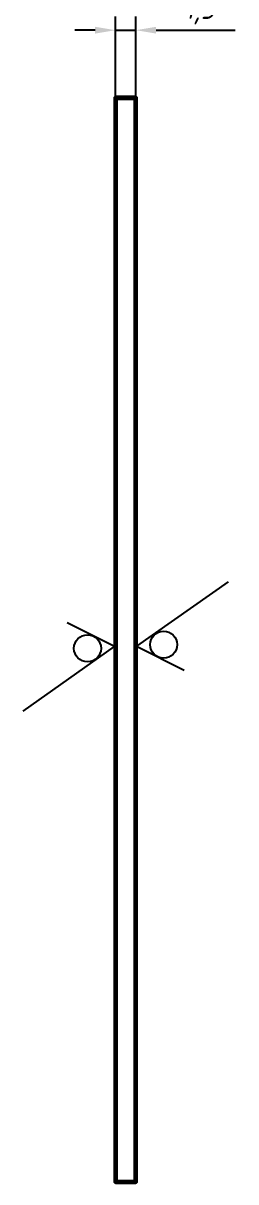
# Model space of a CAD drawing. Extents: x 260 to 1101, y 70 to 664.
# Drawn here: x 676 to 707.4, y 402.2 to 573.2 of the extents above; entities that cross this region are included whole.
import ezdxf

# ---------------------------------------------------------------- set-up
doc = ezdxf.new("R2010")
doc.units = 0
doc.header["$MEASUREMENT"] = 0
doc.layers.get('0').update_dxf_attribs({"linetype": 'CONTINUOUS', "lineweight": 15})
doc.layers.get('DEFPOINTS').update_dxf_attribs({"linetype": 'CONTINUOUS'})
doc.layers.add('PDF _Геометрия', color=7, linetype='CONTINUOUS')
doc.styles.add('GOST type A0', font='', dxfattribs={"oblique": 15, "height": 3.5})
doc.styles.get('GOST type A0').set_extended_font_data('GOST type A')
doc.dimstyles.new('ГОСТ type A', dxfattribs={"dimtxt": 3.5, "dimasz": 3, "dimexe": 2, "dimexo": 0, "dimgap": 1, "dimtad": 1, "dimtoh": 1, "dimtxsty": 'GOST type A0', "dimcen": 0, "dimazin": 2, "dimtfac": 1, "dimtmove": 0, "dimatfit": 3, "dimfxl": 1, "dimarcsym": 0})

# ---------------------------------------------------------------- blocks, each defined once
blk = doc.blocks.new('*D10')
at = {"color": 0, "lineweight": -2, "transparency": 16777216}
for p, q in [((689.64, 562.15), (689.64, 574.15)), ((692.64, 562.15), (692.64, 574.15)), ((686.64, 572.15), (683.64, 572.15)), ((689.64, 572.15), (692.64, 572.15)), ((695.64, 572.15), (707.34, 572.15))]:
    blk.add_line(p, q, dxfattribs=at)
at = {"color": 0, "transparency": 16777216}
for points in [[(686.64, 572.65), (686.64, 571.65), (689.64, 572.15)], [(695.64, 572.65), (695.64, 571.65), (692.64, 572.15)]]:
    blk.add_solid(points, dxfattribs=at)
at = {"layer": 'DEFPOINTS', "color": 0, "transparency": 16777216}
for p in [(692.64, 572.15), (689.64, 562.15), (692.64, 562.15)]:
    blk.add_point(p, dxfattribs=at)
at = {"color": 0, "transparency": 16777216, "insert": (702.99, 575.16), "char_height": 3.5, "attachment_point": 5, "style": 'GOST type A0'}
blk.add_mtext('1,5*', dxfattribs=at)

msp = doc.modelspace()

# ---------------------------------------------------------------- linework, layer by layer
msp.add_line((689.641, 562.151), (689.641, 572.151))
at = {"layer": 'PDF _Геометрия', "lineweight": 60}
msp.add_lwpolyline([(692.642, 562.151), (689.641, 562.151), (692.642, 562.151), (689.641, 562.151), (689.641, 402.151), (692.642, 402.151)], close=True, dxfattribs=at)
at = {"layer": 'PDF _Геометрия', "lineweight": 0}
msp.add_lwpolyline([(692.642, 562.151), (692.642, 562.151)], dxfattribs=at)
msp.add_lwpolyline([(692.642, 562.151), (692.642, 562.151)], dxfattribs=at)
msp.add_lwpolyline([(692.642, 562.151), (692.642, 562.151)], dxfattribs=at)
msp.add_lwpolyline([(692.642, 562.151), (692.642, 562.151)], dxfattribs=at)
msp.add_lwpolyline([(692.642, 562.151), (692.642, 562.151)], dxfattribs=at)
msp.add_lwpolyline([(692.642, 562.151), (692.642, 562.151)], dxfattribs=at)
msp.add_lwpolyline([(692.642, 562.151), (692.642, 562.151)], dxfattribs=at)
msp.add_lwpolyline([(692.642, 562.151), (692.642, 562.151)], dxfattribs=at)
msp.add_lwpolyline([(692.642, 562.151), (692.642, 562.151)], dxfattribs=at)
msp.add_lwpolyline([(692.642, 562.151), (692.642, 562.151)], dxfattribs=at)
msp.add_lwpolyline([(692.642, 562.151), (692.642, 562.151)], dxfattribs=at)
msp.add_lwpolyline([(692.642, 562.151), (692.642, 562.151)], dxfattribs=at)
msp.add_lwpolyline([(692.642, 562.151), (692.642, 562.151)], dxfattribs=at)
msp.add_lwpolyline([(692.642, 562.151), (692.642, 562.151)], dxfattribs=at)
msp.add_lwpolyline([(692.642, 562.151), (692.642, 562.151)], dxfattribs=at)
msp.add_lwpolyline([(692.642, 562.151), (692.642, 562.151)], dxfattribs=at)
msp.add_lwpolyline([(692.642, 562.151), (692.642, 562.151)], dxfattribs=at)
msp.add_lwpolyline([(692.642, 562.151), (692.642, 562.151)], dxfattribs=at)
msp.add_lwpolyline([(692.642, 562.151), (692.642, 562.151)], dxfattribs=at)
msp.add_lwpolyline([(692.642, 562.151), (692.642, 562.151)], dxfattribs=at)
msp.add_lwpolyline([(692.642, 562.151), (692.642, 562.151)], dxfattribs=at)
msp.add_lwpolyline([(692.642, 562.151), (692.642, 562.151)], dxfattribs=at)
msp.add_lwpolyline([(692.642, 562.151), (692.642, 562.151)], dxfattribs=at)
msp.add_lwpolyline([(692.642, 562.151), (692.642, 562.151)], dxfattribs=at)
msp.add_lwpolyline([(692.642, 562.151), (692.642, 562.151)], dxfattribs=at)
msp.add_lwpolyline([(692.642, 562.151), (692.642, 562.151)], dxfattribs=at)
msp.add_lwpolyline([(692.642, 562.151), (692.642, 562.151)], dxfattribs=at)
msp.add_lwpolyline([(692.642, 562.151), (692.642, 562.151)], dxfattribs=at)
msp.add_lwpolyline([(692.642, 562.151), (692.642, 562.151)], dxfattribs=at)
msp.add_lwpolyline([(692.642, 562.151), (692.642, 562.151)], dxfattribs=at)
msp.add_lwpolyline([(692.642, 562.151), (692.642, 562.151)], dxfattribs=at)
msp.add_lwpolyline([(692.642, 562.151), (692.642, 562.151)], dxfattribs=at)
msp.add_lwpolyline([(692.642, 562.151), (692.642, 562.151)], dxfattribs=at)
msp.add_lwpolyline([(692.642, 562.151), (692.642, 562.151)], dxfattribs=at)
msp.add_lwpolyline([(692.642, 562.151), (692.642, 562.151)], dxfattribs=at)
msp.add_lwpolyline([(692.642, 562.151), (692.642, 562.151)], dxfattribs=at)
msp.add_lwpolyline([(692.642, 562.151), (692.642, 562.151)], dxfattribs=at)
msp.add_lwpolyline([(692.642, 562.151), (692.642, 562.151)], dxfattribs=at)
msp.add_lwpolyline([(692.642, 562.151), (692.642, 562.151)], dxfattribs=at)
msp.add_lwpolyline([(692.642, 562.151), (692.642, 562.151)], dxfattribs=at)
msp.add_lwpolyline([(692.642, 562.151), (692.642, 562.151)], dxfattribs=at)
msp.add_lwpolyline([(692.642, 562.151), (692.642, 562.151)], dxfattribs=at)
msp.add_lwpolyline([(692.642, 562.151), (692.642, 562.151)], dxfattribs=at)
msp.add_lwpolyline([(692.642, 562.151), (692.642, 562.151)], dxfattribs=at)
msp.add_lwpolyline([(692.642, 562.151), (692.642, 562.151)], dxfattribs=at)
msp.add_lwpolyline([(692.642, 562.151), (692.642, 562.151)], dxfattribs=at)
msp.add_lwpolyline([(692.642, 562.151), (692.642, 562.151)], dxfattribs=at)
msp.add_lwpolyline([(692.642, 562.151), (692.642, 562.151)], dxfattribs=at)
msp.add_lwpolyline([(692.642, 562.151), (692.642, 562.151)], dxfattribs=at)
msp.add_lwpolyline([(692.642, 562.151), (692.642, 562.151)], dxfattribs=at)
msp.add_lwpolyline([(692.642, 562.151), (692.642, 562.151)], dxfattribs=at)
msp.add_lwpolyline([(692.642, 562.151), (692.642, 562.151)], dxfattribs=at)
msp.add_lwpolyline([(692.642, 562.151), (692.642, 562.151)], dxfattribs=at)
msp.add_lwpolyline([(692.642, 562.151), (692.642, 562.151)], dxfattribs=at)
msp.add_lwpolyline([(692.642, 562.151), (692.642, 562.151)], dxfattribs=at)
msp.add_lwpolyline([(692.642, 562.151), (692.642, 562.151)], dxfattribs=at)
msp.add_lwpolyline([(692.642, 562.151), (692.642, 562.151)], dxfattribs=at)
msp.add_lwpolyline([(692.642, 562.151), (692.642, 562.151)], dxfattribs=at)
msp.add_lwpolyline([(692.642, 562.151), (692.642, 562.151)], dxfattribs=at)
msp.add_lwpolyline([(692.642, 562.151), (692.642, 562.151)], dxfattribs=at)
msp.add_lwpolyline([(692.642, 562.151), (692.642, 562.151)], dxfattribs=at)
msp.add_lwpolyline([(692.642, 562.151), (692.642, 562.151)], dxfattribs=at)
msp.add_lwpolyline([(692.642, 562.151), (692.642, 562.151)], dxfattribs=at)
msp.add_lwpolyline([(692.642, 562.151), (692.642, 562.151)], dxfattribs=at)
msp.add_lwpolyline([(692.642, 562.151), (692.642, 562.151)], dxfattribs=at)
msp.add_lwpolyline([(692.642, 562.151), (692.642, 562.151)], dxfattribs=at)
msp.add_lwpolyline([(692.642, 562.151), (692.642, 562.151)], dxfattribs=at)
msp.add_lwpolyline([(692.642, 562.151), (692.642, 562.151)], dxfattribs=at)
msp.add_lwpolyline([(692.642, 562.151), (692.642, 562.151)], dxfattribs=at)
msp.add_lwpolyline([(692.642, 562.151), (692.642, 562.151)], dxfattribs=at)
msp.add_lwpolyline([(692.642, 562.151), (692.642, 562.151)], dxfattribs=at)
msp.add_lwpolyline([(692.642, 562.151), (692.642, 562.151)], dxfattribs=at)
msp.add_lwpolyline([(692.642, 562.151), (692.642, 562.151)], dxfattribs=at)
msp.add_lwpolyline([(692.642, 562.151), (692.642, 562.151)], dxfattribs=at)
msp.add_lwpolyline([(692.642, 562.151), (692.642, 562.151)], dxfattribs=at)
msp.add_lwpolyline([(692.642, 562.151), (692.642, 562.151)], dxfattribs=at)
msp.add_lwpolyline([(692.642, 562.151), (692.642, 562.151)], dxfattribs=at)
msp.add_lwpolyline([(692.642, 562.151), (692.642, 562.151)], dxfattribs=at)
msp.add_lwpolyline([(692.642, 562.151), (692.642, 562.151)], dxfattribs=at)
msp.add_lwpolyline([(692.642, 562.151), (692.642, 562.151)], dxfattribs=at)
msp.add_lwpolyline([(692.642, 562.151), (692.642, 562.151)], dxfattribs=at)
msp.add_lwpolyline([(692.642, 562.151), (692.642, 562.151)], dxfattribs=at)
msp.add_lwpolyline([(692.642, 562.151), (692.642, 562.151)], dxfattribs=at)
msp.add_lwpolyline([(692.642, 562.151), (692.642, 562.151)], dxfattribs=at)
msp.add_lwpolyline([(692.642, 562.151), (692.642, 562.151)], dxfattribs=at)
msp.add_lwpolyline([(692.642, 562.151), (692.642, 562.151)], dxfattribs=at)
msp.add_lwpolyline([(692.642, 562.151), (692.642, 562.151)], dxfattribs=at)
msp.add_lwpolyline([(692.642, 562.151), (692.642, 562.151)], dxfattribs=at)
msp.add_lwpolyline([(692.642, 562.151), (692.642, 562.151)], dxfattribs=at)
msp.add_lwpolyline([(692.642, 562.151), (692.642, 562.151)], dxfattribs=at)
msp.add_lwpolyline([(692.642, 562.151), (692.642, 562.151)], dxfattribs=at)
msp.add_lwpolyline([(692.642, 562.151), (692.642, 562.151)], dxfattribs=at)
msp.add_lwpolyline([(692.642, 562.151), (692.642, 562.151)], dxfattribs=at)
msp.add_lwpolyline([(692.642, 562.151), (692.642, 562.151)], dxfattribs=at)
msp.add_lwpolyline([(692.642, 562.151), (692.642, 562.151)], dxfattribs=at)
msp.add_lwpolyline([(692.642, 562.151), (692.642, 562.151)], dxfattribs=at)
msp.add_lwpolyline([(692.642, 562.151), (692.642, 562.151)], dxfattribs=at)
msp.add_lwpolyline([(692.642, 562.151), (692.642, 562.151)], dxfattribs=at)
msp.add_lwpolyline([(692.642, 562.151), (692.642, 562.151)], dxfattribs=at)
msp.add_lwpolyline([(692.642, 562.151), (692.642, 562.151)], dxfattribs=at)
msp.add_lwpolyline([(692.642, 562.151), (692.642, 562.151)], dxfattribs=at)
msp.add_lwpolyline([(692.642, 562.151), (692.642, 562.151)], dxfattribs=at)
msp.add_lwpolyline([(692.642, 562.151), (692.642, 562.151)], dxfattribs=at)
msp.add_lwpolyline([(692.642, 562.151), (692.642, 562.151)], dxfattribs=at)
msp.add_lwpolyline([(692.642, 562.151), (692.642, 562.151)], dxfattribs=at)
msp.add_lwpolyline([(692.642, 562.151), (692.642, 562.151)], dxfattribs=at)
msp.add_lwpolyline([(692.642, 562.151), (692.642, 562.151)], dxfattribs=at)
msp.add_lwpolyline([(692.642, 562.151), (692.642, 562.151)], dxfattribs=at)
msp.add_lwpolyline([(692.642, 562.151), (692.642, 562.151)], dxfattribs=at)
msp.add_lwpolyline([(692.642, 562.151), (692.642, 562.151)], dxfattribs=at)
msp.add_lwpolyline([(692.642, 562.151), (692.642, 562.151)], dxfattribs=at)
msp.add_lwpolyline([(692.642, 562.151), (692.642, 562.151)], dxfattribs=at)
msp.add_lwpolyline([(692.642, 562.151), (692.642, 562.151)], dxfattribs=at)
msp.add_lwpolyline([(692.642, 562.151), (692.642, 562.151)], dxfattribs=at)
msp.add_lwpolyline([(692.642, 562.151), (692.642, 562.151)], dxfattribs=at)
msp.add_lwpolyline([(692.642, 562.151), (692.642, 562.151)], dxfattribs=at)
msp.add_lwpolyline([(692.642, 562.151), (692.642, 562.151)], dxfattribs=at)
msp.add_lwpolyline([(692.642, 562.151), (692.642, 562.151)], dxfattribs=at)
msp.add_lwpolyline([(692.642, 562.151), (692.642, 562.151)], dxfattribs=at)
msp.add_lwpolyline([(692.642, 562.151), (692.642, 562.151)], dxfattribs=at)
msp.add_lwpolyline([(692.642, 562.151), (692.642, 562.151)], dxfattribs=at)
msp.add_lwpolyline([(692.642, 562.151), (692.642, 562.151)], dxfattribs=at)
msp.add_lwpolyline([(692.642, 562.151), (692.642, 562.151)], dxfattribs=at)
msp.add_lwpolyline([(692.642, 562.151), (692.642, 562.151)], dxfattribs=at)
msp.add_lwpolyline([(692.642, 562.151), (692.642, 562.151)], dxfattribs=at)
msp.add_lwpolyline([(692.642, 562.151), (692.642, 562.151)], dxfattribs=at)
msp.add_lwpolyline([(692.642, 562.151), (692.642, 562.151)], dxfattribs=at)
msp.add_lwpolyline([(692.642, 562.151), (692.642, 562.151)], dxfattribs=at)
msp.add_lwpolyline([(692.642, 562.151), (692.642, 562.151)], dxfattribs=at)
msp.add_lwpolyline([(692.642, 562.151), (692.642, 562.151)], dxfattribs=at)
msp.add_lwpolyline([(692.642, 562.151), (692.642, 562.151)], dxfattribs=at)
msp.add_lwpolyline([(692.642, 562.151), (692.642, 562.151)], dxfattribs=at)
msp.add_lwpolyline([(692.642, 562.151), (692.642, 562.151)], dxfattribs=at)
msp.add_lwpolyline([(692.642, 562.151), (692.642, 562.151)], dxfattribs=at)
msp.add_lwpolyline([(692.642, 562.151), (692.642, 562.151)], dxfattribs=at)
msp.add_lwpolyline([(692.642, 562.151), (692.642, 562.151)], dxfattribs=at)
msp.add_lwpolyline([(692.642, 562.151), (692.642, 562.151)], dxfattribs=at)
msp.add_lwpolyline([(692.642, 562.151), (692.642, 562.151)], dxfattribs=at)
msp.add_lwpolyline([(692.642, 562.151), (692.642, 562.151)], dxfattribs=at)
msp.add_lwpolyline([(692.642, 562.151), (692.642, 562.151)], dxfattribs=at)
msp.add_lwpolyline([(692.642, 562.151), (692.642, 562.151)], dxfattribs=at)
msp.add_lwpolyline([(692.642, 562.151), (692.642, 562.151)], dxfattribs=at)
msp.add_lwpolyline([(692.642, 562.151), (692.642, 562.151)], dxfattribs=at)
msp.add_lwpolyline([(692.642, 562.151), (692.642, 562.151)], dxfattribs=at)
msp.add_lwpolyline([(692.642, 562.151), (692.642, 562.151)], dxfattribs=at)
msp.add_lwpolyline([(692.642, 562.151), (692.642, 562.151)], dxfattribs=at)
msp.add_lwpolyline([(692.642, 562.151), (692.642, 562.151)], dxfattribs=at)
msp.add_lwpolyline([(692.642, 562.151), (692.642, 562.151)], dxfattribs=at)
msp.add_lwpolyline([(692.642, 562.151), (692.642, 562.151)], dxfattribs=at)
msp.add_lwpolyline([(692.642, 562.151), (692.642, 562.151)], dxfattribs=at)
msp.add_lwpolyline([(692.642, 562.151), (692.642, 562.151)], dxfattribs=at)
msp.add_lwpolyline([(692.642, 562.151), (692.642, 562.151)], dxfattribs=at)
msp.add_lwpolyline([(692.642, 562.151), (692.642, 562.151)], dxfattribs=at)
msp.add_lwpolyline([(692.642, 562.151), (692.642, 562.151)], dxfattribs=at)
msp.add_lwpolyline([(692.642, 562.151), (692.642, 562.151)], dxfattribs=at)
msp.add_lwpolyline([(692.642, 562.151), (692.642, 562.151)], dxfattribs=at)
msp.add_lwpolyline([(692.642, 562.151), (692.642, 562.151)], dxfattribs=at)
msp.add_lwpolyline([(692.642, 562.151), (692.642, 562.151)], dxfattribs=at)
msp.add_lwpolyline([(692.642, 562.151), (692.642, 562.151)], dxfattribs=at)
msp.add_lwpolyline([(692.642, 562.151), (692.642, 562.151)], dxfattribs=at)
msp.add_lwpolyline([(692.642, 562.151), (692.642, 562.151)], dxfattribs=at)
msp.add_lwpolyline([(692.642, 562.151), (692.642, 562.151)], dxfattribs=at)
msp.add_lwpolyline([(692.642, 562.151), (692.642, 562.151)], dxfattribs=at)
msp.add_lwpolyline([(692.642, 562.151), (692.642, 562.151)], dxfattribs=at)
msp.add_lwpolyline([(692.642, 562.151), (692.642, 562.151)], dxfattribs=at)
msp.add_lwpolyline([(692.642, 562.151), (692.642, 562.151)], dxfattribs=at)
msp.add_lwpolyline([(692.642, 562.151), (692.642, 562.151)], dxfattribs=at)
msp.add_lwpolyline([(692.642, 562.151), (692.642, 562.151)], dxfattribs=at)
msp.add_lwpolyline([(692.642, 562.151), (692.642, 562.151)], dxfattribs=at)
msp.add_lwpolyline([(692.642, 562.151), (692.642, 562.151)], dxfattribs=at)
msp.add_lwpolyline([(692.642, 562.151), (692.642, 562.151)], dxfattribs=at)
msp.add_lwpolyline([(692.642, 562.151), (692.642, 562.151)], dxfattribs=at)
msp.add_lwpolyline([(692.642, 562.151), (692.642, 562.151)], dxfattribs=at)
msp.add_lwpolyline([(692.642, 562.151), (692.642, 562.151)], dxfattribs=at)
msp.add_lwpolyline([(692.642, 562.151), (692.642, 562.151)], dxfattribs=at)
msp.add_lwpolyline([(692.642, 562.151), (692.642, 562.151)], dxfattribs=at)
msp.add_lwpolyline([(692.642, 562.151), (692.642, 562.151)], dxfattribs=at)
msp.add_lwpolyline([(692.642, 562.151), (692.642, 562.151)], dxfattribs=at)
msp.add_lwpolyline([(692.642, 562.151), (692.642, 562.151)], dxfattribs=at)
msp.add_lwpolyline([(692.642, 562.151), (692.642, 562.151)], dxfattribs=at)
msp.add_lwpolyline([(692.642, 562.151), (692.642, 562.151)], dxfattribs=at)
msp.add_lwpolyline([(692.642, 562.151), (692.642, 562.151)], dxfattribs=at)
msp.add_lwpolyline([(692.642, 562.151), (692.642, 562.151)], dxfattribs=at)
msp.add_lwpolyline([(692.642, 562.151), (692.642, 562.151)], dxfattribs=at)
msp.add_lwpolyline([(692.642, 562.151), (692.642, 562.151)], dxfattribs=at)
msp.add_lwpolyline([(692.642, 562.151), (692.642, 562.151)], dxfattribs=at)
msp.add_lwpolyline([(692.642, 562.151), (692.642, 562.151)], dxfattribs=at)
msp.add_lwpolyline([(692.642, 562.151), (692.642, 562.151)], dxfattribs=at)
msp.add_lwpolyline([(692.642, 562.151), (692.642, 562.151)], dxfattribs=at)
msp.add_lwpolyline([(692.642, 562.151), (692.642, 562.151)], dxfattribs=at)
msp.add_lwpolyline([(692.642, 562.151), (692.642, 562.151)], dxfattribs=at)
msp.add_lwpolyline([(692.642, 562.151), (692.642, 562.151)], dxfattribs=at)
msp.add_lwpolyline([(692.642, 562.151), (692.642, 562.151)], dxfattribs=at)
msp.add_lwpolyline([(692.642, 562.151), (692.642, 562.151)], dxfattribs=at)
msp.add_lwpolyline([(692.642, 562.151), (692.642, 562.151)], dxfattribs=at)
msp.add_lwpolyline([(692.642, 562.151), (692.642, 562.151)], dxfattribs=at)
msp.add_lwpolyline([(692.642, 562.151), (692.642, 562.151)], dxfattribs=at)
msp.add_lwpolyline([(692.642, 562.151), (692.642, 562.151)], dxfattribs=at)
msp.add_lwpolyline([(692.642, 562.151), (692.642, 562.151)], dxfattribs=at)
msp.add_lwpolyline([(692.642, 562.151), (692.642, 562.151)], dxfattribs=at)
msp.add_lwpolyline([(692.642, 562.151), (692.642, 562.151)], dxfattribs=at)
msp.add_lwpolyline([(692.642, 562.151), (692.642, 562.151)], dxfattribs=at)
msp.add_lwpolyline([(692.642, 562.151), (692.642, 562.151)], dxfattribs=at)
msp.add_lwpolyline([(692.642, 562.151), (692.642, 562.151)], dxfattribs=at)
msp.add_lwpolyline([(692.642, 562.151), (692.642, 562.151)], dxfattribs=at)
msp.add_lwpolyline([(692.642, 562.151), (692.642, 562.151)], dxfattribs=at)
msp.add_lwpolyline([(692.642, 562.151), (692.642, 562.151)], dxfattribs=at)
msp.add_lwpolyline([(692.642, 562.151), (692.642, 562.151)], dxfattribs=at)
msp.add_lwpolyline([(692.642, 562.151), (692.642, 562.151)], dxfattribs=at)
msp.add_lwpolyline([(692.642, 562.151), (692.642, 562.151)], dxfattribs=at)
msp.add_lwpolyline([(692.642, 562.151), (692.642, 562.151)], dxfattribs=at)
msp.add_lwpolyline([(692.642, 562.151), (692.642, 562.151)], dxfattribs=at)
msp.add_lwpolyline([(692.642, 562.151), (692.642, 562.151)], dxfattribs=at)
msp.add_lwpolyline([(692.642, 562.151), (692.642, 562.151)], dxfattribs=at)
msp.add_lwpolyline([(692.642, 562.151), (692.642, 562.151)], dxfattribs=at)
msp.add_lwpolyline([(692.642, 562.151), (692.642, 562.151)], dxfattribs=at)
msp.add_lwpolyline([(692.642, 562.151), (692.642, 562.151)], dxfattribs=at)
msp.add_lwpolyline([(692.642, 562.151), (692.642, 562.151)], dxfattribs=at)
msp.add_lwpolyline([(692.642, 562.151), (692.642, 562.151)], dxfattribs=at)
msp.add_lwpolyline([(692.642, 562.151), (692.642, 562.151)], dxfattribs=at)
msp.add_lwpolyline([(692.642, 562.151), (692.642, 562.151)], dxfattribs=at)
msp.add_lwpolyline([(692.642, 562.151), (692.642, 562.151)], dxfattribs=at)
msp.add_lwpolyline([(692.642, 562.151), (692.642, 562.151)], dxfattribs=at)
msp.add_lwpolyline([(692.642, 562.151), (692.642, 562.151)], dxfattribs=at)
msp.add_lwpolyline([(692.642, 562.151), (692.642, 562.151)], dxfattribs=at)
msp.add_lwpolyline([(692.642, 562.151), (692.642, 562.151)], dxfattribs=at)
msp.add_lwpolyline([(692.642, 562.151), (692.642, 562.151)], dxfattribs=at)
msp.add_lwpolyline([(692.642, 562.151), (692.642, 562.151)], dxfattribs=at)
msp.add_lwpolyline([(692.642, 562.151), (692.642, 562.151)], dxfattribs=at)
msp.add_lwpolyline([(692.642, 562.151), (692.642, 562.151)], dxfattribs=at)
msp.add_lwpolyline([(692.642, 562.151), (692.642, 562.151)], dxfattribs=at)
msp.add_lwpolyline([(692.642, 562.151), (692.642, 562.151)], dxfattribs=at)
msp.add_lwpolyline([(692.642, 562.151), (692.642, 562.151)], dxfattribs=at)
msp.add_lwpolyline([(692.642, 562.151), (692.642, 562.151)], dxfattribs=at)
msp.add_lwpolyline([(692.642, 562.151), (692.642, 562.151)], dxfattribs=at)
msp.add_lwpolyline([(692.642, 562.151), (692.642, 562.151)], dxfattribs=at)
msp.add_lwpolyline([(692.642, 562.151), (692.642, 562.151)], dxfattribs=at)
msp.add_lwpolyline([(692.642, 562.151), (692.642, 562.151)], dxfattribs=at)
msp.add_lwpolyline([(692.642, 562.151), (692.642, 562.151)], dxfattribs=at)
msp.add_lwpolyline([(692.642, 562.151), (692.642, 562.151)], dxfattribs=at)
msp.add_lwpolyline([(692.642, 562.151), (692.642, 562.151)], dxfattribs=at)
msp.add_lwpolyline([(692.642, 562.151), (692.642, 562.151)], dxfattribs=at)
msp.add_lwpolyline([(692.642, 562.151), (692.642, 562.151)], dxfattribs=at)
msp.add_lwpolyline([(692.642, 562.151), (692.642, 562.151)], dxfattribs=at)
msp.add_lwpolyline([(692.642, 562.151), (692.642, 562.151)], dxfattribs=at)
msp.add_lwpolyline([(692.642, 562.151), (692.642, 562.151)], dxfattribs=at)
msp.add_lwpolyline([(692.642, 562.151), (692.642, 562.151)], dxfattribs=at)
msp.add_lwpolyline([(692.642, 562.151), (692.642, 562.151)], dxfattribs=at)
msp.add_lwpolyline([(692.642, 562.151), (692.642, 562.151)], dxfattribs=at)
msp.add_lwpolyline([(692.642, 562.151), (692.642, 562.151)], dxfattribs=at)
msp.add_lwpolyline([(692.642, 562.151), (692.642, 562.151)], dxfattribs=at)
msp.add_lwpolyline([(692.642, 562.151), (692.642, 562.151)], dxfattribs=at)
msp.add_lwpolyline([(692.642, 562.151), (692.642, 562.151)], dxfattribs=at)
msp.add_lwpolyline([(692.642, 562.151), (692.642, 562.151)], dxfattribs=at)
msp.add_lwpolyline([(692.642, 562.151), (692.642, 562.151)], dxfattribs=at)
msp.add_lwpolyline([(692.642, 562.151), (692.642, 562.151)], dxfattribs=at)
msp.add_lwpolyline([(692.642, 562.151), (692.642, 562.151)], dxfattribs=at)
msp.add_lwpolyline([(692.642, 562.151), (692.642, 562.151)], dxfattribs=at)
msp.add_lwpolyline([(692.642, 562.151), (692.642, 562.151)], dxfattribs=at)
msp.add_lwpolyline([(692.642, 562.151), (692.642, 562.151)], dxfattribs=at)
msp.add_lwpolyline([(692.642, 562.151), (692.642, 562.151)], dxfattribs=at)
msp.add_lwpolyline([(692.642, 562.151), (692.642, 562.151)], dxfattribs=at)
msp.add_lwpolyline([(692.642, 562.151), (692.642, 562.151)], dxfattribs=at)
msp.add_lwpolyline([(692.642, 562.151), (692.642, 562.151)], dxfattribs=at)
msp.add_lwpolyline([(692.642, 562.151), (692.642, 562.151)], dxfattribs=at)
msp.add_lwpolyline([(692.642, 562.151), (692.642, 562.151)], dxfattribs=at)
msp.add_lwpolyline([(692.642, 562.151), (692.642, 562.151)], dxfattribs=at)
msp.add_lwpolyline([(692.642, 562.151), (692.642, 562.151)], dxfattribs=at)
msp.add_lwpolyline([(692.642, 562.151), (692.642, 562.151)], dxfattribs=at)
msp.add_lwpolyline([(692.642, 562.151), (692.642, 562.151)], dxfattribs=at)
msp.add_lwpolyline([(692.642, 562.151), (692.642, 562.151)], dxfattribs=at)
msp.add_lwpolyline([(692.642, 562.151), (692.642, 562.151)], dxfattribs=at)
msp.add_lwpolyline([(692.642, 562.151), (692.642, 562.151)], dxfattribs=at)
msp.add_lwpolyline([(692.642, 562.151), (692.642, 562.151)], dxfattribs=at)
msp.add_lwpolyline([(692.642, 562.151), (692.642, 562.151)], dxfattribs=at)
msp.add_lwpolyline([(692.642, 562.151), (692.642, 562.151)], dxfattribs=at)
msp.add_lwpolyline([(692.642, 562.151), (692.642, 562.151)], dxfattribs=at)
msp.add_lwpolyline([(692.642, 562.151), (692.642, 562.151)], dxfattribs=at)
msp.add_lwpolyline([(692.642, 562.151), (692.642, 562.151)], dxfattribs=at)
msp.add_lwpolyline([(692.642, 562.151), (692.642, 562.151)], dxfattribs=at)
msp.add_lwpolyline([(692.642, 562.151), (692.642, 562.151)], dxfattribs=at)
msp.add_lwpolyline([(692.642, 562.151), (692.642, 562.151)], dxfattribs=at)
msp.add_lwpolyline([(692.642, 562.151), (692.642, 562.151)], dxfattribs=at)
msp.add_lwpolyline([(692.642, 562.151), (692.642, 562.151)], dxfattribs=at)
msp.add_lwpolyline([(692.642, 562.151), (692.642, 562.151)], dxfattribs=at)
msp.add_lwpolyline([(692.642, 562.151), (692.642, 562.151)], dxfattribs=at)
msp.add_lwpolyline([(692.642, 562.151), (692.642, 562.151)], dxfattribs=at)
msp.add_lwpolyline([(692.642, 562.151), (692.642, 562.151)], dxfattribs=at)
msp.add_lwpolyline([(692.642, 562.151), (692.642, 562.151)], dxfattribs=at)
msp.add_lwpolyline([(692.642, 562.151), (692.642, 562.151)], dxfattribs=at)
msp.add_lwpolyline([(692.642, 562.151), (692.642, 562.151)], dxfattribs=at)
msp.add_lwpolyline([(692.642, 562.151), (692.642, 562.151)], dxfattribs=at)
msp.add_lwpolyline([(692.642, 562.151), (692.642, 562.151)], dxfattribs=at)
msp.add_lwpolyline([(692.642, 562.151), (692.642, 562.151)], dxfattribs=at)
msp.add_lwpolyline([(692.642, 562.151), (692.642, 562.151)], dxfattribs=at)
msp.add_lwpolyline([(692.642, 562.151), (692.642, 562.151)], dxfattribs=at)
msp.add_lwpolyline([(692.642, 562.151), (692.642, 562.151)], dxfattribs=at)
msp.add_lwpolyline([(692.642, 562.151), (692.642, 562.151)], dxfattribs=at)
msp.add_lwpolyline([(692.642, 562.151), (692.642, 562.151)], dxfattribs=at)
msp.add_lwpolyline([(692.642, 562.151), (692.642, 562.151)], dxfattribs=at)
msp.add_lwpolyline([(692.642, 562.151), (692.642, 562.151)], dxfattribs=at)
msp.add_lwpolyline([(692.642, 562.151), (692.642, 562.151)], dxfattribs=at)
msp.add_lwpolyline([(692.642, 562.151), (692.642, 562.151)], dxfattribs=at)
msp.add_lwpolyline([(692.642, 562.151), (692.642, 562.151)], dxfattribs=at)
msp.add_lwpolyline([(692.642, 562.151), (692.642, 562.151)], dxfattribs=at)
msp.add_lwpolyline([(692.642, 562.151), (692.642, 562.151)], dxfattribs=at)
msp.add_lwpolyline([(692.642, 562.151), (692.642, 562.151)], dxfattribs=at)
msp.add_lwpolyline([(692.642, 562.151), (692.642, 562.151)], dxfattribs=at)
msp.add_lwpolyline([(692.642, 562.151), (692.642, 562.151)], dxfattribs=at)
msp.add_lwpolyline([(692.642, 562.151), (692.642, 562.151)], dxfattribs=at)
msp.add_lwpolyline([(692.642, 562.151), (692.642, 562.151)], dxfattribs=at)
msp.add_lwpolyline([(692.642, 562.151), (692.642, 562.151)], dxfattribs=at)
msp.add_lwpolyline([(692.642, 562.151), (692.642, 562.151)], dxfattribs=at)
msp.add_lwpolyline([(692.642, 562.151), (692.642, 562.151)], dxfattribs=at)
msp.add_lwpolyline([(692.642, 562.151), (692.642, 562.151)], dxfattribs=at)
msp.add_lwpolyline([(692.642, 562.151), (692.642, 562.151)], dxfattribs=at)
msp.add_lwpolyline([(692.642, 562.151), (692.642, 562.151)], dxfattribs=at)
msp.add_lwpolyline([(692.642, 562.151), (692.642, 562.151)], dxfattribs=at)
msp.add_lwpolyline([(692.642, 562.151), (692.642, 562.151)], dxfattribs=at)
msp.add_lwpolyline([(692.642, 562.151), (692.642, 562.151)], dxfattribs=at)
msp.add_lwpolyline([(692.642, 562.151), (692.642, 562.151)], dxfattribs=at)
msp.add_lwpolyline([(692.642, 562.151), (692.642, 562.151)], dxfattribs=at)
msp.add_lwpolyline([(692.642, 562.151), (692.642, 562.151)], dxfattribs=at)
msp.add_lwpolyline([(692.642, 562.151), (692.642, 562.151)], dxfattribs=at)
msp.add_lwpolyline([(692.642, 562.151), (692.642, 562.151)], dxfattribs=at)
msp.add_lwpolyline([(692.642, 562.151), (692.642, 562.151)], dxfattribs=at)
msp.add_lwpolyline([(692.642, 562.151), (692.642, 562.151)], dxfattribs=at)
msp.add_lwpolyline([(692.642, 562.151), (692.642, 562.151)], dxfattribs=at)
msp.add_lwpolyline([(692.642, 562.151), (692.642, 562.151)], dxfattribs=at)
msp.add_lwpolyline([(692.642, 562.151), (692.642, 562.151)], dxfattribs=at)
msp.add_lwpolyline([(692.642, 562.151), (692.642, 562.151)], dxfattribs=at)
msp.add_lwpolyline([(692.642, 562.151), (692.642, 562.151)], dxfattribs=at)
msp.add_lwpolyline([(692.642, 562.151), (692.642, 562.151)], dxfattribs=at)
msp.add_lwpolyline([(692.642, 562.151), (692.642, 562.151)], dxfattribs=at)
msp.add_lwpolyline([(692.642, 562.151), (692.642, 562.151)], dxfattribs=at)
msp.add_lwpolyline([(692.642, 562.151), (692.642, 562.151)], dxfattribs=at)
msp.add_lwpolyline([(692.642, 562.151), (692.642, 562.151)], dxfattribs=at)
msp.add_lwpolyline([(692.642, 562.151), (692.642, 562.151)], dxfattribs=at)
msp.add_lwpolyline([(692.642, 562.151), (692.642, 562.151)], dxfattribs=at)
msp.add_lwpolyline([(692.642, 562.151), (692.642, 562.151)], dxfattribs=at)
msp.add_lwpolyline([(692.642, 562.151), (692.642, 562.151)], dxfattribs=at)
msp.add_lwpolyline([(692.642, 562.151), (692.642, 562.151)], dxfattribs=at)
msp.add_lwpolyline([(692.642, 562.151), (692.642, 562.151)], dxfattribs=at)
msp.add_lwpolyline([(692.642, 562.151), (692.642, 562.151)], dxfattribs=at)
msp.add_lwpolyline([(692.642, 562.151), (692.642, 562.151)], dxfattribs=at)
msp.add_lwpolyline([(692.642, 562.151), (692.642, 562.151)], dxfattribs=at)
msp.add_lwpolyline([(692.642, 562.151), (692.642, 562.151)], dxfattribs=at)
msp.add_lwpolyline([(692.642, 562.151), (692.642, 562.151)], dxfattribs=at)
msp.add_lwpolyline([(692.642, 562.151), (692.642, 562.151)], dxfattribs=at)
msp.add_lwpolyline([(692.642, 562.151), (692.642, 562.151)], dxfattribs=at)
msp.add_lwpolyline([(692.642, 562.151), (692.642, 562.151)], dxfattribs=at)
msp.add_lwpolyline([(692.642, 562.151), (692.642, 562.151)], dxfattribs=at)
msp.add_lwpolyline([(692.642, 562.151), (692.642, 562.151)], dxfattribs=at)
msp.add_lwpolyline([(692.642, 562.151), (692.642, 562.151)], dxfattribs=at)
msp.add_lwpolyline([(692.642, 562.151), (692.642, 562.151)], dxfattribs=at)
msp.add_lwpolyline([(692.642, 562.151), (692.642, 562.151)], dxfattribs=at)
msp.add_lwpolyline([(692.642, 562.151), (692.642, 562.151)], dxfattribs=at)
msp.add_lwpolyline([(692.642, 562.151), (692.642, 562.151)], dxfattribs=at)
msp.add_lwpolyline([(692.642, 562.151), (692.642, 562.151)], dxfattribs=at)
msp.add_lwpolyline([(692.642, 562.151), (692.642, 562.151)], dxfattribs=at)
msp.add_lwpolyline([(692.642, 562.151), (692.642, 562.151)], dxfattribs=at)
msp.add_lwpolyline([(692.642, 562.151), (692.642, 562.151)], dxfattribs=at)
msp.add_lwpolyline([(692.642, 562.151), (692.642, 562.151)], dxfattribs=at)
msp.add_lwpolyline([(692.642, 562.151), (692.642, 562.151)], dxfattribs=at)
msp.add_lwpolyline([(692.642, 562.151), (692.642, 562.151)], dxfattribs=at)
msp.add_lwpolyline([(692.642, 562.151), (692.642, 562.151)], dxfattribs=at)
msp.add_lwpolyline([(692.642, 562.151), (692.642, 562.151)], dxfattribs=at)
msp.add_lwpolyline([(692.642, 562.151), (692.642, 562.151)], dxfattribs=at)
msp.add_lwpolyline([(692.642, 562.151), (692.642, 562.151)], dxfattribs=at)
msp.add_lwpolyline([(692.642, 562.151), (692.642, 562.151)], dxfattribs=at)
msp.add_lwpolyline([(692.642, 562.151), (692.642, 562.151)], dxfattribs=at)
msp.add_lwpolyline([(692.642, 562.151), (692.642, 562.151)], dxfattribs=at)
msp.add_lwpolyline([(692.642, 562.151), (692.642, 562.151)], dxfattribs=at)
msp.add_lwpolyline([(692.642, 562.151), (692.642, 562.151)], dxfattribs=at)
msp.add_lwpolyline([(692.642, 562.151), (692.642, 562.151)], dxfattribs=at)
msp.add_lwpolyline([(692.642, 562.151), (692.642, 562.151)], dxfattribs=at)
msp.add_lwpolyline([(692.642, 562.151), (692.642, 562.151)], dxfattribs=at)
msp.add_lwpolyline([(692.642, 562.151), (692.642, 562.151)], dxfattribs=at)
msp.add_lwpolyline([(692.642, 562.151), (692.642, 562.151)], dxfattribs=at)
msp.add_lwpolyline([(692.642, 562.151), (692.642, 562.151)], dxfattribs=at)
msp.add_lwpolyline([(692.642, 562.151), (692.642, 562.151)], dxfattribs=at)
msp.add_lwpolyline([(692.642, 562.151), (692.642, 562.151)], dxfattribs=at)
msp.add_lwpolyline([(692.642, 562.151), (692.642, 562.151)], dxfattribs=at)
msp.add_lwpolyline([(692.642, 562.151), (692.642, 562.151)], dxfattribs=at)
msp.add_lwpolyline([(692.642, 562.151), (692.642, 562.151)], dxfattribs=at)
msp.add_lwpolyline([(692.642, 562.151), (692.642, 562.151)], dxfattribs=at)
msp.add_lwpolyline([(692.642, 562.151), (692.642, 562.151)], dxfattribs=at)
msp.add_lwpolyline([(692.642, 562.151), (692.642, 562.151)], dxfattribs=at)
msp.add_lwpolyline([(692.642, 562.151), (692.642, 562.151)], dxfattribs=at)
msp.add_lwpolyline([(692.642, 562.151), (692.642, 562.151)], dxfattribs=at)
msp.add_lwpolyline([(692.642, 562.151), (692.642, 562.151)], dxfattribs=at)
msp.add_lwpolyline([(692.642, 562.151), (692.642, 562.151)], dxfattribs=at)
msp.add_lwpolyline([(692.642, 562.151), (692.642, 562.151)], dxfattribs=at)
msp.add_lwpolyline([(692.642, 562.151), (692.642, 562.151)], dxfattribs=at)
msp.add_lwpolyline([(692.642, 562.151), (692.642, 562.151)], dxfattribs=at)
msp.add_lwpolyline([(692.642, 562.151), (692.642, 562.151)], dxfattribs=at)
msp.add_lwpolyline([(692.642, 562.151), (692.642, 562.151)], dxfattribs=at)
msp.add_lwpolyline([(692.642, 562.151), (692.642, 562.151)], dxfattribs=at)
msp.add_lwpolyline([(692.642, 562.151), (692.642, 562.151)], dxfattribs=at)
msp.add_lwpolyline([(692.642, 562.151), (692.642, 562.151)], dxfattribs=at)
msp.add_lwpolyline([(692.642, 562.151), (692.642, 562.151)], dxfattribs=at)
msp.add_lwpolyline([(692.642, 562.151), (692.642, 562.151)], dxfattribs=at)
msp.add_lwpolyline([(692.642, 562.151), (692.642, 562.151)], dxfattribs=at)
msp.add_lwpolyline([(692.642, 562.151), (692.642, 562.151)], dxfattribs=at)
msp.add_lwpolyline([(692.642, 562.151), (692.642, 562.151)], dxfattribs=at)
msp.add_lwpolyline([(692.642, 562.151), (692.642, 562.151)], dxfattribs=at)
msp.add_lwpolyline([(692.642, 562.151), (692.642, 562.151)], dxfattribs=at)
msp.add_lwpolyline([(692.642, 562.151), (692.642, 562.151)], dxfattribs=at)
msp.add_lwpolyline([(692.642, 562.151), (692.642, 562.151)], dxfattribs=at)
msp.add_lwpolyline([(692.642, 562.151), (692.642, 562.151)], dxfattribs=at)
msp.add_lwpolyline([(692.642, 562.151), (692.642, 562.151)], dxfattribs=at)
msp.add_lwpolyline([(692.642, 562.151), (692.642, 562.151)], dxfattribs=at)
msp.add_lwpolyline([(692.642, 562.151), (692.642, 562.151)], dxfattribs=at)
msp.add_lwpolyline([(692.642, 562.151), (692.642, 562.151)], dxfattribs=at)
msp.add_lwpolyline([(692.642, 562.151), (692.642, 562.151)], dxfattribs=at)
msp.add_lwpolyline([(692.642, 562.151), (692.642, 562.151)], dxfattribs=at)
msp.add_lwpolyline([(692.642, 562.151), (692.642, 562.151)], dxfattribs=at)
msp.add_lwpolyline([(692.642, 562.151), (692.642, 562.151)], dxfattribs=at)
msp.add_lwpolyline([(692.642, 562.151), (692.642, 562.151)], dxfattribs=at)
msp.add_lwpolyline([(692.642, 562.151), (692.642, 562.151)], dxfattribs=at)
msp.add_lwpolyline([(692.642, 562.151), (692.642, 562.151)], dxfattribs=at)
msp.add_lwpolyline([(692.642, 562.151), (692.642, 562.151)], dxfattribs=at)
msp.add_lwpolyline([(692.642, 562.151), (692.642, 562.151)], dxfattribs=at)
msp.add_lwpolyline([(692.642, 562.151), (692.642, 562.151)], dxfattribs=at)
msp.add_lwpolyline([(692.642, 562.151), (692.642, 562.151)], dxfattribs=at)
msp.add_lwpolyline([(692.642, 562.151), (692.642, 562.151)], dxfattribs=at)
msp.add_lwpolyline([(692.642, 562.151), (692.642, 562.151)], dxfattribs=at)
msp.add_lwpolyline([(692.642, 562.151), (692.642, 562.151)], dxfattribs=at)
msp.add_lwpolyline([(692.642, 562.151), (692.642, 562.151)], dxfattribs=at)
msp.add_lwpolyline([(692.642, 562.151), (692.642, 562.151)], dxfattribs=at)
msp.add_lwpolyline([(692.642, 562.151), (692.642, 562.151)], dxfattribs=at)
msp.add_lwpolyline([(692.642, 562.151), (692.642, 562.151)], dxfattribs=at)
msp.add_lwpolyline([(692.642, 562.151), (692.642, 562.151)], dxfattribs=at)
msp.add_lwpolyline([(692.642, 562.151), (692.642, 562.151)], dxfattribs=at)
msp.add_lwpolyline([(692.642, 562.151), (692.642, 562.151)], dxfattribs=at)
msp.add_lwpolyline([(692.642, 562.151), (692.642, 562.151)], dxfattribs=at)
msp.add_lwpolyline([(692.642, 562.151), (692.642, 562.151)], dxfattribs=at)
msp.add_lwpolyline([(692.642, 562.151), (692.642, 562.151)], dxfattribs=at)
msp.add_lwpolyline([(692.642, 562.151), (692.642, 562.151)], dxfattribs=at)
msp.add_lwpolyline([(692.642, 562.151), (692.642, 562.151)], dxfattribs=at)
msp.add_lwpolyline([(692.642, 562.151), (692.642, 562.151)], dxfattribs=at)
msp.add_lwpolyline([(692.642, 562.151), (692.642, 562.151)], dxfattribs=at)
msp.add_lwpolyline([(692.642, 562.151), (692.642, 562.151)], dxfattribs=at)
msp.add_lwpolyline([(692.642, 562.151), (692.642, 562.151)], dxfattribs=at)
msp.add_lwpolyline([(692.642, 562.151), (692.642, 562.151)], dxfattribs=at)
msp.add_lwpolyline([(692.642, 562.151), (692.642, 562.151)], dxfattribs=at)
msp.add_lwpolyline([(692.642, 562.151), (692.642, 562.151)], dxfattribs=at)
msp.add_lwpolyline([(692.642, 562.151), (692.642, 562.151)], dxfattribs=at)
msp.add_lwpolyline([(692.642, 562.151), (692.642, 562.151)], dxfattribs=at)
msp.add_lwpolyline([(692.642, 562.151), (692.642, 562.151)], dxfattribs=at)
msp.add_lwpolyline([(692.642, 562.151), (692.642, 562.151)], dxfattribs=at)
msp.add_lwpolyline([(692.642, 562.151), (692.642, 562.151)], dxfattribs=at)
msp.add_lwpolyline([(692.642, 562.151), (692.642, 562.151)], dxfattribs=at)
msp.add_lwpolyline([(692.642, 562.151), (692.642, 562.151)], dxfattribs=at)
msp.add_lwpolyline([(692.642, 562.151), (692.642, 562.151)], dxfattribs=at)
msp.add_lwpolyline([(692.642, 562.151), (692.642, 562.151)], dxfattribs=at)
msp.add_lwpolyline([(692.642, 562.151), (692.642, 562.151)], dxfattribs=at)
msp.add_lwpolyline([(692.642, 562.151), (692.642, 562.151)], dxfattribs=at)
msp.add_lwpolyline([(692.642, 562.151), (692.642, 562.151)], dxfattribs=at)
msp.add_lwpolyline([(692.642, 562.151), (692.642, 562.151)], dxfattribs=at)
msp.add_lwpolyline([(692.642, 562.151), (692.642, 562.151)], dxfattribs=at)
msp.add_lwpolyline([(692.642, 562.151), (692.642, 562.151)], dxfattribs=at)
msp.add_lwpolyline([(692.642, 562.151), (692.642, 562.151)], dxfattribs=at)
msp.add_lwpolyline([(692.642, 562.151), (692.642, 562.151)], dxfattribs=at)
msp.add_lwpolyline([(692.642, 562.151), (692.642, 562.151)], dxfattribs=at)
msp.add_lwpolyline([(692.642, 562.151), (692.642, 562.151)], dxfattribs=at)
msp.add_lwpolyline([(692.642, 562.151), (692.642, 562.151)], dxfattribs=at)
msp.add_lwpolyline([(692.642, 562.151), (692.642, 562.151)], dxfattribs=at)
msp.add_lwpolyline([(692.642, 562.151), (692.642, 562.151)], dxfattribs=at)
msp.add_lwpolyline([(692.642, 562.151), (692.642, 562.151)], dxfattribs=at)
msp.add_lwpolyline([(692.642, 562.151), (692.642, 562.151)], dxfattribs=at)
msp.add_lwpolyline([(692.642, 562.151), (692.642, 562.151)], dxfattribs=at)
msp.add_lwpolyline([(692.642, 562.151), (692.642, 562.151)], dxfattribs=at)
msp.add_lwpolyline([(692.642, 562.151), (692.642, 562.151)], dxfattribs=at)
msp.add_lwpolyline([(692.642, 562.151), (692.642, 562.151)], dxfattribs=at)
msp.add_lwpolyline([(692.642, 562.151), (692.642, 562.151)], dxfattribs=at)
msp.add_lwpolyline([(692.642, 562.151), (692.642, 562.151)], dxfattribs=at)
msp.add_lwpolyline([(692.642, 562.151), (692.642, 562.151)], dxfattribs=at)
msp.add_lwpolyline([(692.642, 562.151), (692.642, 562.151)], dxfattribs=at)
msp.add_lwpolyline([(692.642, 562.151), (692.642, 562.151)], dxfattribs=at)
msp.add_lwpolyline([(692.642, 562.151), (692.642, 562.151)], dxfattribs=at)
msp.add_lwpolyline([(692.642, 562.151), (692.642, 562.151)], dxfattribs=at)
msp.add_lwpolyline([(692.642, 562.151), (692.642, 562.151)], dxfattribs=at)
msp.add_lwpolyline([(692.642, 562.151), (692.642, 562.151)], dxfattribs=at)
msp.add_lwpolyline([(692.642, 562.151), (692.642, 562.151)], dxfattribs=at)
msp.add_lwpolyline([(692.642, 562.151), (692.642, 562.151)], dxfattribs=at)
msp.add_lwpolyline([(692.642, 562.151), (692.642, 562.151)], dxfattribs=at)
msp.add_lwpolyline([(692.642, 562.151), (692.642, 562.151)], dxfattribs=at)
msp.add_lwpolyline([(692.642, 562.151), (692.642, 562.151)], dxfattribs=at)
msp.add_lwpolyline([(692.642, 562.151), (692.642, 562.151)], dxfattribs=at)
msp.add_lwpolyline([(692.642, 562.151), (692.642, 562.151)], dxfattribs=at)
msp.add_lwpolyline([(692.642, 562.151), (692.642, 562.151)], dxfattribs=at)
at = {"layer": 'PDF _Геометрия', "lineweight": 25}
for points in [[(706.269, 490.701), (692.767, 481.201), (699.768, 477.701)], [(676.014, 471.651), (689.516, 481.151), (682.515, 484.651)]]:
    msp.add_lwpolyline(points, dxfattribs=at)
at = {"layer": 'PDF _Геометрия', "lineweight": 60}
msp.add_lwpolyline([(689.641, 402.151), (692.642, 402.151)], dxfattribs=at)
at = {"layer": 'PDF _Геометрия', "lineweight": 25}
for centre in [(685.516, 480.901), (696.768, 481.45)]:
    msp.add_circle(centre, 2, dxfattribs=at)

# ---------------------------------------------------------------- dimensions: what is measured, and where the dimension line sits
dim = msp.add_linear_dim(base=(692.642, 572.151), p1=(689.641, 562.151), p2=(692.642, 562.151), text='1,5*', dimstyle='ГОСТ type A')
dim.commit()
dim.dimension.update_dxf_attribs({"geometry": '*D10', "text_midpoint": (702.989, 575.163)})

doc.saveas('drawing.dxf')
